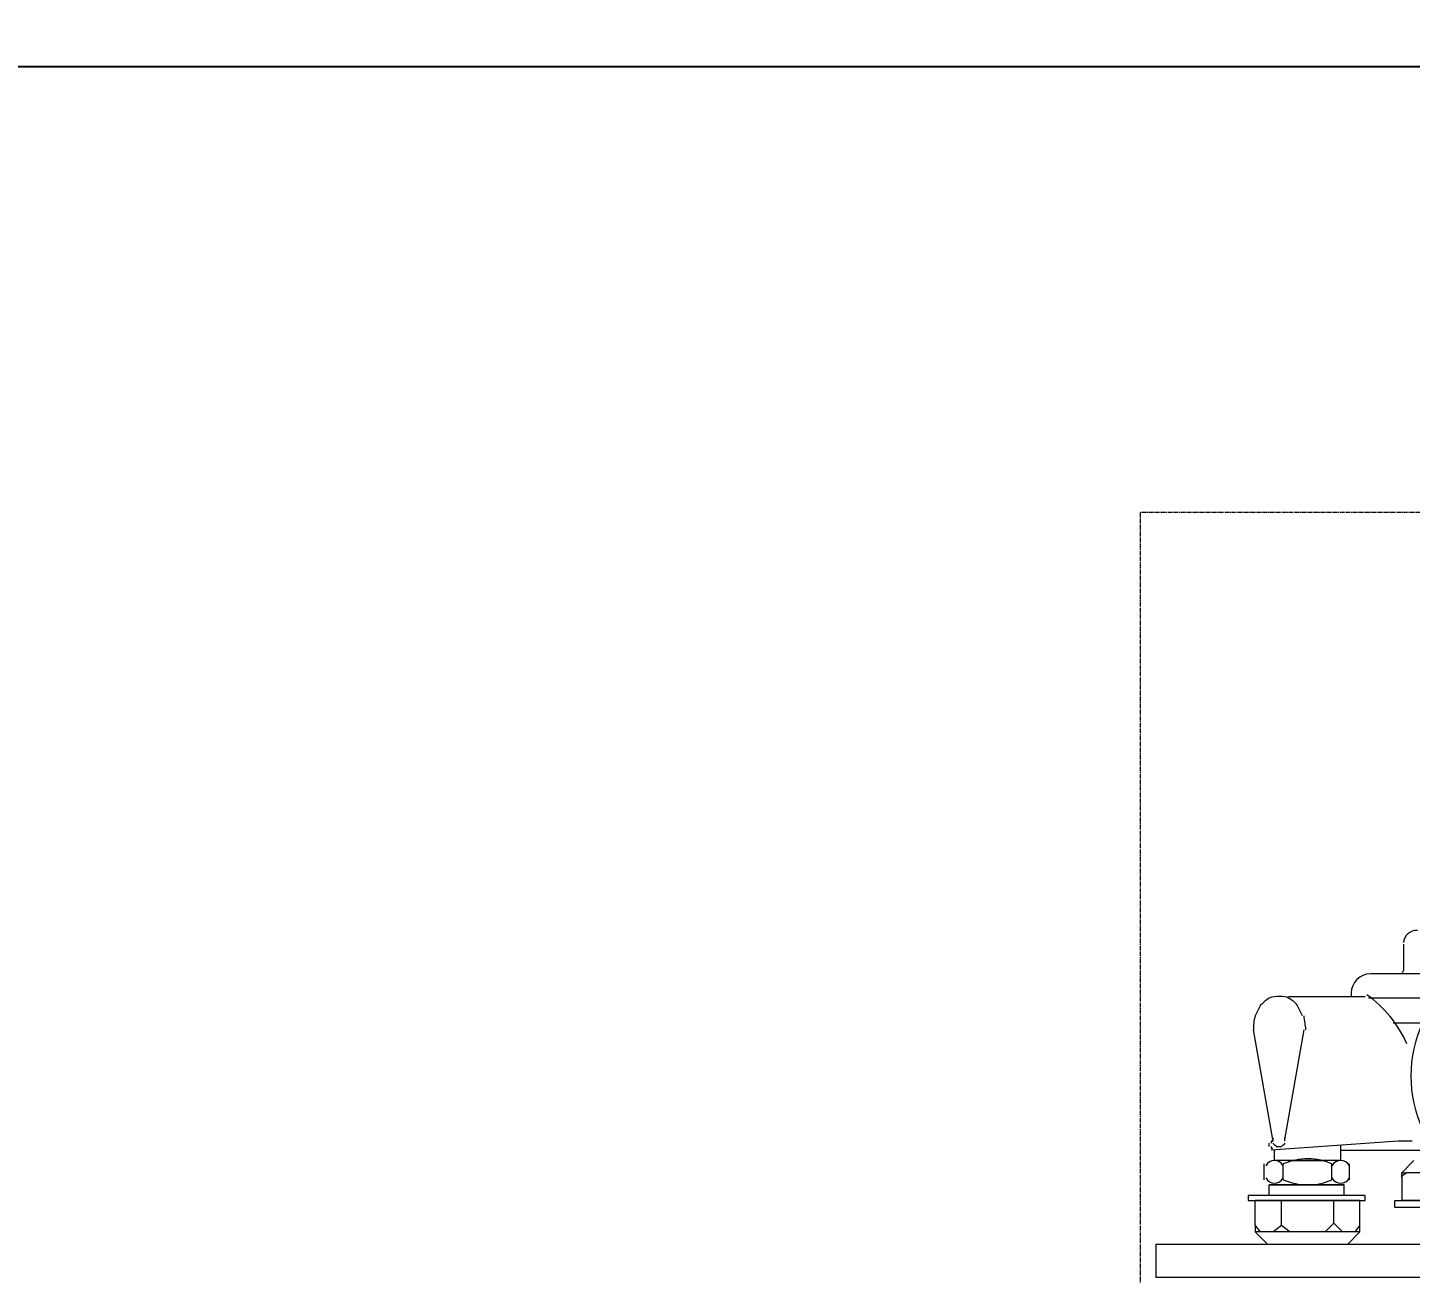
# Model space of a CAD drawing. Header units: millimetres. Extents: x -9013 to 516, y -36629 to 6082.
# Drawn here: x -4847.4 to -4537.3, y -26145.3 to -25865.9 of the extents above; entities that cross this region are included whole.
import ezdxf

# ---------------------------------------------------------------- set-up
doc = ezdxf.new("R2010")
doc.units = ezdxf.units.MM
doc.header["$LTSCALE"] = 0.05
doc.linetypes.add('CENTER', pattern=[50.8, 31.75, -6.35, 6.35, -6.35])
doc.linetypes.add('CENTER2', pattern=[28.575, 19.05, -3.175, 3.175, -3.175])
doc.layers.get('0').update_dxf_attribs({"lineweight": 18})
doc.layers.get('Defpoints').update_dxf_attribs({"color": 140, "lineweight": 18})
doc.layers.add('1', color=7, linetype='Continuous')
doc.layers.add('2CONC', color=4, linetype='Continuous')
doc.layers.add('G-Anno-Std-Cntr', color=1, linetype='CENTER2', lineweight=18)
doc.styles.add('trebuchet_MS', font='trebuc.ttf')
doc.dimstyles.new('MGP', dxfattribs={"dimtxt": 2.5, "dimasz": 2.5, "dimexe": 1.25, "dimexo": 0.625, "dimtad": 1, "dimdec": 0, "dimtxsty": 'trebuchet_MS', "dimcen": 2.5, "dimclrt": 7, "dimadec": 0, "dimazin": 0, "dimtfac": 1, "dimtdec": 0, "dimtmove": 0, "dimatfit": 3, "dimfxl": 1.148294, "dimfxlon": 1, "dimarcsym": 2})

# ---------------------------------------------------------------- blocks, each defined once
blk = doc.blocks.new('gas meter 1')
at = {"layer": '1', "color": 0, "lineweight": 5}
for points in [[(-6421.16, 3100.14), (-6421.16, 3094.27)], [(-6391.44, 3093.49), (-6428.59, 3093.49)], [(-6421.94, 3093.49), (-6422.33, 3093.49)], [(-6432.89, 3089.19), (-6432.89, 3088.41)], [(-6446.96, 3088.41), (-6429.76, 3088.41)], [(-6386.75, 3088.02), (-6428.98, 3088.02)], [(-6423.5, 3082.54), (-6391.44, 3082.54)], [(-6450.48, 3056.34), (-6454.78, 3080.98)], [(-6447.75, 3056.34), (-6443.44, 3080.98)], [(-6451.26, 3054.78), (-6451.26, 3055.56)], [(-6422.33, 3055.95), (-6450.87, 3054)], [(-6450.87, 3055.95), (-6450.48, 3055.95)], [(-6435.23, 3051.65), (-6435.23, 3055.17)], [(-6419.2, 3055.95), (-6422.33, 3055.95)], [(-6450.09, 3051.65), (-6450.09, 3054)], [(-6435.23, 3051.65), (-6450.09, 3051.65)], [(-6435.62, 3051.65), (-6449.7, 3051.65)], [(-6446.96, 3051.65), (-6439.14, 3051.65)], [(-6435.23, 3054), (-6416.46, 3054)], [(-6421.55, 3048.91), (-6418.81, 3051.65)], [(-6452.44, 3047.35), (-6452.44, 3050.87)], [(-6448.14, 3047.35), (-6448.14, 3050.87)], [(-6437.19, 3047.35), (-6437.19, 3050.87)], [(-6433.28, 3047.35), (-6433.28, 3050.87)], [(-6421.55, 3047.74), (-6421.55, 3048.91), (-6420.37, 3048.91), (-6421.55, 3048.13)], [(-6399.26, 3048.91), (-6420.37, 3048.91)], [(-6451.26, 3046.18), (-6434.45, 3046.18), (-6451.26, 3046.18), (-6434.45, 3046.18)], [(-6451.26, 3043.83), (-6451.26, 3046.18)], [(-6435.62, 3046.18), (-6449.7, 3046.18)], [(-6447.75, 3046.18), (-6438.36, 3046.18)], [(-6434.45, 3043.83), (-6434.45, 3046.18)], [(-6421.55, 3048.13), (-6421.55, 3042.66)], [(-6429.76, 3043.83), (-6455.96, 3043.83)], [(-6455.96, 3043.83), (-6455.96, 3042.66)], [(-6455.96, 3042.66), (-6429.76, 3042.66)], [(-6430.93, 3042.66), (-6454.39, 3042.66)], [(-6454.39, 3037.18), (-6454.39, 3042.66)], [(-6448.53, 3037.18), (-6448.53, 3042.66)], [(-6436.8, 3037.58), (-6436.8, 3042.66)], [(-6430.93, 3037.18), (-6430.93, 3042.66)], [(-6429.76, 3042.66), (-6429.76, 3043.83)], [(-6423.11, 3042.66), (-6396.91, 3042.66)], [(-6423.11, 3041.09), (-6423.11, 3042.66)], [(-6398.09, 3042.66), (-6421.55, 3042.66)], [(-6396.91, 3041.09), (-6423.11, 3041.09)], [(-6453.22, 3035.62), (-6454.39, 3037.18)], [(-6454.39, 3037.18), (-6454.39, 3035.62)], [(-6450.48, 3035.62), (-6448.53, 3037.18)], [(-6448.53, 3037.18), (-6446.57, 3035.62)], [(-6436.8, 3037.58), (-6438.75, 3035.62)], [(-6434.84, 3035.62), (-6436.8, 3037.58)], [(-6430.93, 3035.62), (-6430.93, 3037.18), (-6432.1, 3035.62)], [(-6476.68, 3032.88), (-6476.68, 3025.45), (-6310.5, 3025.45)], [(-6476.68, 3032.88), (-6310.5, 3032.88)], [(-6453.22, 3035.62), (-6454.39, 3035.62), (-6451.66, 3032.88)], [(-6432.1, 3035.62), (-6453.22, 3035.62)], [(-6433.67, 3032.88), (-6430.93, 3035.62), (-6432.1, 3035.62)]]:
    blk.add_lwpolyline(points, dxfattribs=at)
for points in [[(-6418.03, 3103.26), (-6419.59, 3103.26), (-6421.16, 3102.09), (-6421.16, 3100.53)], [(-6428.59, 3093.49), (-6430.93, 3093.49), (-6432.89, 3091.53), (-6432.89, 3089.19)], [(-6421.55, 3093.88), (-6421.16, 3093.88), (-6421.16, 3093.88), (-6421.16, 3094.27)], [(-6420.37, 3077.85), (-6422.33, 3082.15), (-6425.46, 3086.06), (-6429.37, 3088.8)], [(-6453.22, 3086.45), (-6453.61, 3085.67), (-6454, 3084.89), (-6454.39, 3084.11)], [(-6451.26, 3088.02), (-6452.05, 3087.62), (-6452.44, 3087.23), (-6453.22, 3086.45)], [(-6448.92, 3088.41), (-6449.7, 3088.41), (-6450.48, 3088.41), (-6451.26, 3088.02)], [(-6446.96, 3088.02), (-6447.35, 3088.41), (-6448.14, 3088.41), (-6448.92, 3088.41)], [(-6445.01, 3086.45), (-6445.4, 3087.23), (-6446.18, 3087.62), (-6446.96, 3088.02)], [(-6443.84, 3084.11), (-6444.23, 3084.89), (-6444.62, 3085.67), (-6445.01, 3086.45)], [(-6454.39, 3084.11), (-6454.78, 3082.93), (-6454.78, 3082.15), (-6454.78, 3080.98)], [(-6443.05, 3080.98), (-6443.05, 3082.15), (-6443.44, 3082.93), (-6443.44, 3084.11)], [(-6416.86, 3082.54), (-6420.37, 3075.11), (-6420.37, 3066.12), (-6416.86, 3058.69)], [(-6450.48, 3056.73), (-6450.48, 3056.34), (-6450.48, 3055.95), (-6450.48, 3055.95)], [(-6450.48, 3055.56), (-6450.48, 3055.56), (-6450.09, 3055.17), (-6450.09, 3055.17)], [(-6450.09, 3055.17), (-6449.7, 3055.17), (-6449.7, 3054.78), (-6449.7, 3054.78)], [(-6449.7, 3054.78), (-6449.31, 3054.78), (-6449.31, 3054.78), (-6448.92, 3054.78)], [(-6448.92, 3054.78), (-6448.92, 3054.78), (-6448.53, 3054.78), (-6448.53, 3054.78)], [(-6448.53, 3054.78), (-6448.53, 3054.78), (-6448.14, 3055.17), (-6448.14, 3055.17)], [(-6448.14, 3055.17), (-6447.75, 3055.17), (-6447.75, 3055.56), (-6447.75, 3055.56)], [(-6447.75, 3055.95), (-6447.75, 3055.95), (-6447.75, 3056.34), (-6447.75, 3056.73)], [(-6437.19, 3050.87), (-6440.32, 3052.43), (-6444.62, 3052.43), (-6448.14, 3050.87)], [(-6448.14, 3047.35), (-6444.62, 3045.79), (-6440.32, 3045.79), (-6437.19, 3047.35)]]:
    blk.add_open_spline(points, degree=3, dxfattribs=at)
for points in [[(-6450.48, 3055.95), (-6450.48, 3055.95), (-6450.87, 3055.95), (-6450.87, 3055.95), (-6450.87, 3055.56), (-6450.87, 3055.56), (-6450.87, 3055.56)], [(-6450.87, 3054.78), (-6450.87, 3054.78), (-6450.87, 3054.39), (-6450.87, 3054.39), (-6450.87, 3054.39), (-6450.48, 3054.39), (-6450.48, 3054.39)], [(-6448.14, 3050.48), (-6448.53, 3051.26), (-6449.31, 3051.65), (-6450.09, 3051.65), (-6450.87, 3051.65), (-6451.66, 3051.26), (-6452.05, 3050.48)], [(-6433.28, 3050.48), (-6433.67, 3051.26), (-6434.45, 3051.65), (-6435.23, 3051.65), (-6436.01, 3051.65), (-6436.8, 3051.26), (-6437.19, 3050.48)], [(-6452.05, 3047.74), (-6451.66, 3046.96), (-6450.87, 3046.57), (-6450.09, 3046.57), (-6449.31, 3046.57), (-6448.53, 3046.96), (-6448.14, 3047.74)], [(-6437.19, 3047.74), (-6436.8, 3046.96), (-6436.01, 3046.57), (-6435.23, 3046.57), (-6434.45, 3046.57), (-6433.67, 3046.96), (-6433.28, 3047.74)]]:
    blk.add_open_spline(points, degree=3, knots=[0, 0, 0, 0, 1, 1, 1, 2, 2, 2, 2], dxfattribs=at)
at = {"layer": 'G-Anno-Std-Cntr'}
blk.add_lwpolyline([(-6480.2, 2746.98), (-6230.2, 2746.98), (-6230.2, 3196.98), (-6480.2, 3196.98)], close=True, dxfattribs=at)
blk = doc.blocks.new('*D597')
at = {"color": 0, "lineweight": -2, "transparency": 16777216}
for p, q in [((-4597.85, -25838.41), (-4597.85, -25710.58)), ((-4347.85, -25838.41), (-4347.85, -25710.58)), ((-4572.85, -25723.58), (-4372.85, -25723.58))]:
    blk.add_line(p, q, dxfattribs=at)
at = {"color": 0, "transparency": 16777216}
for points in [[(-4572.85, -25719.41), (-4572.85, -25727.74), (-4597.85, -25723.58)], [(-4372.85, -25719.41), (-4372.85, -25727.74), (-4347.85, -25723.58)]]:
    blk.add_solid(points, dxfattribs=at)
at = {"layer": 'Defpoints', "color": 0, "transparency": 16777216}
for p in [(-4347.85, -25723.58), (-4597.85, -25974.67), (-4347.85, -25974.67)]:
    blk.add_point(p, dxfattribs=at)
at = {"color": 7, "transparency": 16777216, "insert": (-4472.85, -25704.86), "char_height": 25, "attachment_point": 5, "style": 'trebuchet_MS'}
blk.add_mtext('250', dxfattribs=at)
blk = doc.blocks.new('*D607')
at = {"color": 0, "lineweight": -2, "transparency": 16777216}
for p, q in [((-5097.85, -25701.87), (-5097.85, -25574.04)), ((-3082.85, -25701.87), (-3082.85, -25574.04)), ((-5072.85, -25587.04), (-3107.85, -25587.04))]:
    blk.add_line(p, q, dxfattribs=at)
at = {"color": 0, "transparency": 16777216}
for points in [[(-5072.85, -25582.87), (-5072.85, -25591.2), (-5097.85, -25587.04)], [(-3107.85, -25582.87), (-3107.85, -25591.2), (-3082.85, -25587.04)]]:
    blk.add_solid(points, dxfattribs=at)
at = {"layer": 'Defpoints', "color": 0, "transparency": 16777216}
for p in [(-3082.85, -25587.04), (-5097.85, -25922.35), (-3082.85, -25962.21)]:
    blk.add_point(p, dxfattribs=at)
at = {"color": 7, "transparency": 16777216, "insert": (-4090.35, -25568.32), "char_height": 25, "attachment_point": 5, "style": 'trebuchet_MS'}
blk.add_mtext('2015', dxfattribs=at)
blk = doc.blocks.new('*D619')
at = {"color": 0, "lineweight": -2, "transparency": 16777216}
for p, q in [((-4947.85, -25838.41), (-4947.85, -25710.58)), ((-4597.85, -25838.41), (-4597.85, -25710.58)), ((-4622.85, -25723.58), (-4922.85, -25723.58))]:
    blk.add_line(p, q, dxfattribs=at)
at = {"color": 0, "transparency": 16777216}
for points in [[(-4922.85, -25719.41), (-4922.85, -25727.74), (-4947.85, -25723.58)], [(-4622.85, -25719.41), (-4622.85, -25727.74), (-4597.85, -25723.58)]]:
    blk.add_solid(points, dxfattribs=at)
at = {"layer": 'Defpoints', "color": 0, "transparency": 16777216}
for p in [(-4947.85, -25723.58), (-4947.85, -25989.48), (-4597.85, -25989.48)]:
    blk.add_point(p, dxfattribs=at)
at = {"color": 7, "transparency": 16777216, "insert": (-4772.85, -25704.86), "char_height": 25, "attachment_point": 5, "style": 'trebuchet_MS'}
blk.add_mtext('350', dxfattribs=at)
blk = doc.blocks.new('*D622')
at = {"color": 0, "lineweight": -2, "transparency": 16777216}
for p, q in [((-5133.89, -25974.67), (-5261.72, -25974.67)), ((-5248.72, -26399.67), (-5248.72, -25999.67)), ((-5133.89, -26424.67), (-5261.72, -26424.67))]:
    blk.add_line(p, q, dxfattribs=at)
at = {"color": 0, "transparency": 16777216}
for points in [[(-5252.89, -25999.67), (-5244.56, -25999.67), (-5248.72, -25974.67)], [(-5252.89, -26399.67), (-5244.56, -26399.67), (-5248.72, -26424.67)]]:
    blk.add_solid(points, dxfattribs=at)
at = {"layer": 'Defpoints', "color": 0, "transparency": 16777216}
for p in [(-5248.72, -25974.67), (-4718.78, -25974.67), (-4718.78, -26424.67)]:
    blk.add_point(p, dxfattribs=at)
at = {"color": 7, "transparency": 16777216, "insert": (-5267.44, -26199.67), "char_height": 25, "attachment_point": 5, "rotation": 90, "style": 'trebuchet_MS'}
blk.add_mtext('450', dxfattribs=at)
blk = doc.blocks.new('*D623')
at = {"color": 0, "lineweight": -2, "transparency": 16777216}
for p, q in [((-5133.89, -25874.67), (-5261.72, -25874.67)), ((-5248.72, -25949.67), (-5248.72, -25899.67)), ((-5133.89, -25974.67), (-5261.72, -25974.67))]:
    blk.add_line(p, q, dxfattribs=at)
at = {"color": 0, "transparency": 16777216}
for points in [[(-5252.89, -25899.67), (-5244.56, -25899.67), (-5248.72, -25874.67)], [(-5252.89, -25949.67), (-5244.56, -25949.67), (-5248.72, -25974.67)]]:
    blk.add_solid(points, dxfattribs=at)
at = {"layer": 'Defpoints', "color": 0, "transparency": 16777216}
for p in [(-5248.72, -25874.67), (-4676.57, -25874.67), (-4676.57, -25974.67)]:
    blk.add_point(p, dxfattribs=at)
at = {"color": 7, "transparency": 16777216, "insert": (-5267.44, -25924.67), "char_height": 25, "attachment_point": 5, "rotation": 90, "style": 'trebuchet_MS'}
blk.add_mtext('100', dxfattribs=at)

msp = doc.modelspace()

# ---------------------------------------------------------------- linework, layer by layer
at = {"layer": '2CONC', "lineweight": -3}
msp.add_line((-5097.85, -25874.67), (-3082.85, -25874.67), dxfattribs=at)

# ---------------------------------------------------------------- block references
at = {"layer": 'G-Anno-Std-Cntr', "color": 7, "linetype": 'CENTER'}
msp.add_blockref('gas meter 1', (1882.35, -29171.65), dxfattribs=at)

# ---------------------------------------------------------------- dimensions: what is measured, and where the dimension line sits
for base, p1, p2, picture, middle in [((-3082.85, -25587.04), (-5097.85, -25922.35), (-3082.85, -25962.21), '*D607', (-4090.35, -25568.32)), ((-4947.85, -25723.58), (-4597.85, -25989.48), (-4947.85, -25989.48), '*D619', (-4772.85, -25704.86)), ((-4347.85, -25723.58), (-4597.85, -25974.67), (-4347.85, -25974.67), '*D597', (-4472.85, -25704.86))]:
    dim = msp.add_linear_dim(base=base, p1=p1, p2=p2, dimstyle='MGP', override={"dimscale": 100, "dimtxt": 0.25, "dimasz": 0.25, "dimexe": 0.13, "dimexo": 0.06, "dimgap": 0.06, "dimarcsym": 1})
    dim.commit()
    dim.dimension.update_dxf_attribs({"geometry": picture, "text_midpoint": middle})
for base, p1, p2, picture, middle in [((-5248.72, -25874.67), (-4676.57, -25974.67), (-4676.57, -25874.67), '*D623', (-5267.44, -25924.67)), ((-5248.72, -25974.67), (-4718.78, -26424.67), (-4718.78, -25974.67), '*D622', (-5267.44, -26199.67))]:
    dim = msp.add_linear_dim(base=base, p1=p1, p2=p2, angle=90, dimstyle='MGP', override={"dimscale": 100, "dimtxt": 0.25, "dimasz": 0.25, "dimexe": 0.13, "dimexo": 0.06, "dimgap": 0.06, "dimarcsym": 1})
    dim.commit()
    dim.dimension.update_dxf_attribs({"geometry": picture, "text_midpoint": middle})

doc.saveas('drawing.dxf')
